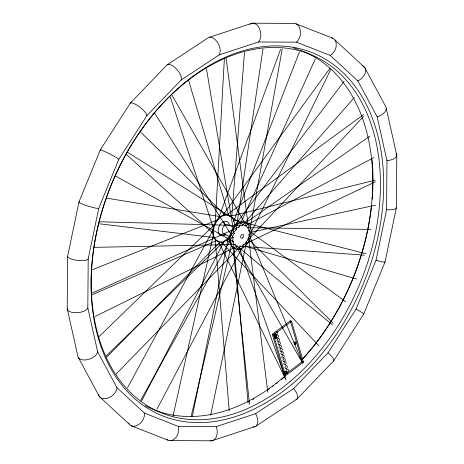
<?xml version="1.0" encoding="UTF-8"?>
<svg xmlns="http://www.w3.org/2000/svg" width="464" height="464" viewBox="0 0 464 464"><rect width="100%" height="100%" fill="white"/><g stroke="black" fill="none" stroke-linecap="round" stroke-linejoin="round"><path stroke-width="0.7" d="M97.631 351.776A10.272 5.991 -20.1 0 1 90.944 358.544L87.249 359.704A10.527 6.142 -20.1 0 1 77.72 355.656L67.222 308.664L67.628 256.314L78.915 202.165L100.305 149.913L130.349 103.118L166.994 64.966L207.744 38.06A10.527 5.957 63.8 0 1 217.268 42.114L219.089 45.542A10.272 5.812 63.8 0 1 219.17 54.903L181.082 80.057L146.827 115.716L118.743 159.459L98.751 208.301L88.201 258.912L87.824 307.852L97.631 351.77L116.969 387.689L144.513 413.151L178.385 426.428L216.282 426.607L255.612 413.685L293.706 388.536L327.961 352.872L356.039 309.128L376.037 260.287L386.582 209.676L386.964 160.741L377.151 116.818L357.814 80.898L330.269 55.436L296.397 42.16L258.506 41.98L219.17 54.903M253.031 426.787A10.527 5.957 63.8 0 0 256.256 425.94L297.006 399.034L333.651 360.882L363.695 314.087L385.085 261.835L396.372 207.686L396.778 155.336L386.28 108.344A10.527 6.142 -20.1 0 0 385.509 106.21L364.623 67.413L334.875 39.91M215.267 222.685L224.367 58.887M231.698 217.593L244.464 52.473M333.651 360.882L333.79 359.704A10.272 2.709 38.1 0 0 327.961 352.872M236.031 230.051L262.96 49.114M248.913 235.48L282.222 48.935M192.282 416.695L228.259 238.566M210.668 415.239L246.68 241.129M233.276 237.017L191.139 416.498M173.043 415.982L213.318 235.016M386.28 108.344L385.654 110.815A10.272 5.991 -20.1 0 1 377.151 116.812M231.664 217.535A14.152 9.756 -67 0 0 224.715 214.809L140.801 132.263M218.132 219.402L280.604 49.213M233.508 221.612L299.506 51.777M238.827 227.221L315.392 58.818M247.59 239.517L330.815 69.374M141.526 401.14L224.35 240.955M156.954 409.202L244 244.157M127.496 387.805L213.104 229.912M140.673 400.31L234.39 232.945M256.256 425.94L257.514 423.818A10.272 5.812 63.8 0 0 255.612 413.685M222.366 215.841L329.898 68.382M396.372 207.686L395.601 208.725A10.272 2.981 6.3 0 1 386.582 209.676M234.036 226.333L344.062 81.432M241.988 225.771L354.351 97.492M245.247 242.979L363.573 116.383M116.174 373.961L240.862 245.874M106.749 357.065L220.232 241.802M99.145 336.522L214.536 224.634M106.285 355.859L236.582 229.338M274.601 336.609L275.68 337.067L276.428 336.499L276.915 338.152L276.167 338.714L275.088 338.256L274.601 336.609L275.349 336.04M275.088 338.256L275.842 337.693L276.915 338.152M272.304 334.248L290.29 320.763L291.543 321.291L303.491 362.21L285.505 375.695L284.258 375.167L272.304 334.248L273.557 334.776L285.505 375.695M273.557 334.776L291.543 321.291M284.258 375.167L285.946 373.903M287.071 373.056L302.244 361.682L303.491 362.21M226.507 215.012L363.614 114.55M245.688 222.79L369.895 136.143M245.021 225.927L373.856 157.545M95.195 316.448L237.771 246.001M242.249 245.311L375.411 181.772M92.319 293.01L239.499 226.774M91.866 294.831L217.193 240.346M79.518 201.915L78.915 202.165A10.527 1.143 17.1 0 0 88.438 206.219L92.121 207.275A10.272 1.119 17.1 0 0 98.745 208.301M385.085 261.835L384.482 262.085A10.272 1.119 17.1 0 1 376.037 260.287M92.249 269.77L217.001 220.139M209.757 37.161L252.242 23.2L293.167 23.397A10.527 7.54 -79.4 0 1 299.889 28.478L300.515 32.103A10.272 7.36 -79.4 0 1 296.397 42.16M226.055 234.43A7.697 5.301 -67 0 1 218.358 232.226A7.697 5.301 -67 0 1 223.219 221.734L224.715 221.241A7.697 5.301 -67 0 1 229.605 225.759M254.243 426.839L211.758 440.8L170.833 440.603M224.715 214.809L221.96 215.714A14.152 9.756 -67 0 0 212.79 229.993A14.152 9.756 -67 0 0 219.107 241.721M229.86 216.427L375.225 180.125M250.983 232.261L375.556 205.146M94.639 247.353L235.219 244.522M247.434 227.667L370.811 229.436M99.656 221.78L242.678 225.661M239.076 246.152L364.443 255.142M99.505 223.816L214.554 237.585M107.056 198.238L221.444 216.804M233.172 219.808L241.564 221.949M245.062 222.842L366.067 253.733M225.579 240.433L230.428 241.86M244.975 246.152L356.509 279.044M295.939 23.797L332.647 38.181M131.353 425.819L168.061 440.203M234.001 227.395L228.253 224.947A5.058 3.486 -67 0 0 222.465 228.769A5.058 3.486 -67 0 0 225.405 234.227M223.613 233.891L229.999 236.605M115.64 176.1L233.607 241.674M127.751 152.436L245.613 226.177M248.849 230.718L345.692 301.739M236.234 245.357L332.421 324.841M126.66 154.669L213.237 233.38M129.125 424.09L99.377 396.587L78.491 357.796M234.245 225.023L235.265 226.043M249.62 240.288L333.164 323.217M221.195 241.854L318.942 345.837M223.219 221.734L225.475 224.936L223.474 221.647M154.889 113.5L233.195 237.899M363.695 314.087L363.399 313.583A10.272 0.824 27.4 0 0 356.039 309.128M100.601 150.417L100.305 149.913A10.527 0.847 27.4 0 1 109.835 153.967L113.204 155.776A10.272 0.824 27.4 0 1 118.743 159.459M172.173 95.445L247.84 228.236M234.778 244.006L302.499 362.952L249.04 234.587M218.295 241.089L286.062 380.068L239.656 248.878M170.288 96.964L213.359 228.027M275.512 336.591L276.167 338.714M188.668 80.597L228.642 215.441M290.29 320.763L302.244 361.682M206.474 68.713L234.047 233.81M226.165 58.447L249 231.507M248.484 237.266L267.774 392.144M232.974 246.726L249.493 404.214M233.409 240.909L248.101 403.344M215.192 239.204L229.222 410.924M274.74 335.698A0.986 0.679 -67 0 1 273.777 335.049A0.986 0.679 -67 0 1 274.897 333.999A0.986 0.679 -67 0 1 274.908 335.536M284.6 372.754A1.009 0.696 -67 0 1 285.192 371.525A1.009 0.696 -67 0 1 286.073 371.867A1.009 0.696 -67 0 1 285.633 373.16M285.441 373.288A1.009 0.696 -67 0 1 284.652 372.975M277.066 331.911A1.56 1.073 -67 0 1 276.677 334.498A1.56 1.073 -67 0 1 275.158 333.372M275.923 332.021A1.56 1.073 -67 0 1 276.219 331.847M276.138 336.603A1.56 1.073 -67 0 1 277.791 335.02A1.56 1.073 -67 0 1 278.156 337.137A1.56 1.073 -67 0 1 276.312 337.624M286.282 371.85A1.56 1.073 -67 0 1 287.065 369.35A1.56 1.073 -67 0 1 288.364 370.736A1.56 1.073 -67 0 1 286.485 372.064M67.628 256.314A10.527 3.057 6.3 0 0 77.157 260.362L81.003 260.64A10.272 2.981 6.3 0 0 88.201 258.912M372.041 159.622A196.411 135.355 -67 0 1 372.174 199.184M371.461 206.48A196.411 135.355 -67 0 1 302.777 358.858M285.493 375.927A196.411 135.355 -67 0 1 281.312 379.54M277.884 382.359A196.411 135.355 -67 0 1 276.15 383.74M273.818 385.543A196.411 135.355 -67 0 1 272.061 386.872M269.694 388.606A196.411 135.355 -67 0 1 267.914 389.882M254.034 398.773A196.411 135.355 -67 0 1 252.822 399.469M249.777 401.151A196.411 135.355 -67 0 1 248.559 401.801M299.999 50.106A194.103 133.76 -67 0 1 302.255 359.269M285.36 375.73A194.103 133.76 -67 0 1 145.162 405.64M293.167 47.879A194.103 133.76 -67 0 1 298.648 49.619M229.802 237.406A14.152 9.756 -67 0 1 213.997 236.402A14.152 9.756 -67 0 1 222.819 215.917A14.152 9.756 -67 0 1 234.355 226.838M116.969 387.689A10.272 6.931 -37.4 0 1 111.337 396.413L107.932 398.129A10.527 7.105 -37.4 0 1 98.409 394.075M144.513 413.151A10.272 7.395 -57.8 0 1 140.377 423.261L137.402 425.372A10.527 7.581 -57.8 0 1 128.499 423.087M87.818 307.852A10.272 4.646 -5.8 0 1 80.603 312.237L76.751 312.719A10.527 4.762 -5.8 0 1 67.222 308.664M146.827 115.716A10.272 2.709 38.1 0 0 142.813 109.655L139.873 107.172A10.527 2.778 38.1 0 0 130.349 103.118M181.076 80.052A10.272 4.414 50 0 0 178.93 72.059L176.517 69.02A10.527 4.524 50 0 0 166.994 64.966M258.506 41.98A10.272 6.815 80.6 0 0 260.559 31.912L259.347 28.287A10.527 6.989 80.6 0 0 249.823 24.232M330.269 55.436A10.272 7.395 -57.8 0 0 336.226 46.098L336.127 42.682A10.527 7.581 -57.8 0 0 331.551 37.839M357.814 80.898A10.272 6.931 -37.4 0 0 365.267 72.947L365.591 69.919A10.527 7.105 -37.4 0 0 362.494 65.778M386.964 160.735A10.272 4.646 -5.8 0 0 396.001 157.128L396.778 155.336A10.527 4.762 -5.8 0 0 396.105 153.648M293.706 388.536A10.272 4.414 50 0 1 297.673 397.306L297.006 399.034A10.527 4.524 50 0 1 296.015 399.591M216.282 426.607A10.272 6.815 80.6 0 1 216.044 437.448L214.177 439.768A10.527 6.989 80.6 0 1 210.447 440.777M178.385 426.428A10.272 7.36 -79.4 0 1 176.088 437.256L173.64 439.576A10.527 7.54 -79.4 0 1 167.052 439.652M235.961 248.89A14.152 9.756 -67 0 1 231.577 230.614A14.152 9.756 -67 0 1 248.089 224.187M232.336 246.465L230.979 243.954A14.152 9.756 -67 0 1 241.326 222.465A14.152 9.756 -67 0 1 250.073 238.711A14.152 9.756 -67 0 1 232.336 246.465M286.885 373.694A1.009 0.696 -67 0 0 287.065 372.024A1.009 0.696 -67 0 0 285.853 373.044A1.009 0.696 -67 0 0 286.885 373.694M275.952 336.214A0.986 0.679 -67 0 0 276.208 334.573A0.986 0.679 -67 0 0 275.001 335.484A0.986 0.679 -67 0 0 275.952 336.214M295.539 344.369A0.963 0.667 -67 0 0 295.713 342.774A0.963 0.667 -67 0 0 294.559 343.749A0.963 0.667 -67 0 0 295.539 344.369M295.063 343.488A0.963 0.667 -67 0 0 295.237 341.893A0.963 0.667 -67 0 0 294.083 342.867A0.963 0.667 -67 0 0 295.063 343.488M278.632 341.26A1.56 1.073 -67 0 0 279.021 338.674A1.56 1.073 -67 0 0 277.118 340.135A1.56 1.073 -67 0 0 278.632 341.26M279.612 344.7A1.56 1.073 -67 0 0 280.001 342.119A1.56 1.073 -67 0 0 278.098 343.575A1.56 1.073 -67 0 0 279.612 344.7M280.592 347.965A1.56 1.073 -67 0 0 280.975 345.384A1.56 1.073 -67 0 0 279.073 346.84A1.56 1.073 -67 0 0 280.592 347.965M281.584 351.283A1.56 1.073 -67 0 0 281.967 348.702A1.56 1.073 -67 0 0 280.065 350.158A1.56 1.073 -67 0 0 281.584 351.283M282.506 354.525A1.56 1.073 -67 0 0 282.895 351.944A1.56 1.073 -67 0 0 280.987 353.4A1.56 1.073 -67 0 0 282.506 354.525M283.458 357.901A1.56 1.073 -67 0 0 283.846 355.32A1.56 1.073 -67 0 0 281.938 356.775A1.56 1.073 -67 0 0 283.458 357.901M284.496 361.386A1.56 1.073 -67 0 0 284.884 358.8A1.56 1.073 -67 0 0 282.976 360.261A1.56 1.073 -67 0 0 284.496 361.386M285.366 364.478A1.56 1.073 -67 0 0 285.754 361.897A1.56 1.073 -67 0 0 283.846 363.353A1.56 1.073 -67 0 0 285.366 364.478M286.543 368.381A1.56 1.073 -67 0 0 286.926 365.8A1.56 1.073 -67 0 0 285.024 367.256A1.56 1.073 -67 0 0 286.543 368.381M289.913 381.71A194.103 133.76 -67 0 0 325.015 61.932A194.103 133.76 -67 0 0 92.626 257.271A194.103 133.76 -67 0 0 289.913 381.71M292.1 384.128A196.411 135.355 -67 0 0 327.619 60.546A196.411 135.355 -67 0 0 92.464 258.21A196.411 135.355 -67 0 0 292.1 384.128M242.672 237.846A2.024 1.392 -67 0 0 243.043 234.511A2.024 1.392 -67 0 0 240.619 236.547A2.024 1.392 -67 0 0 242.672 237.846"/></g></svg>
